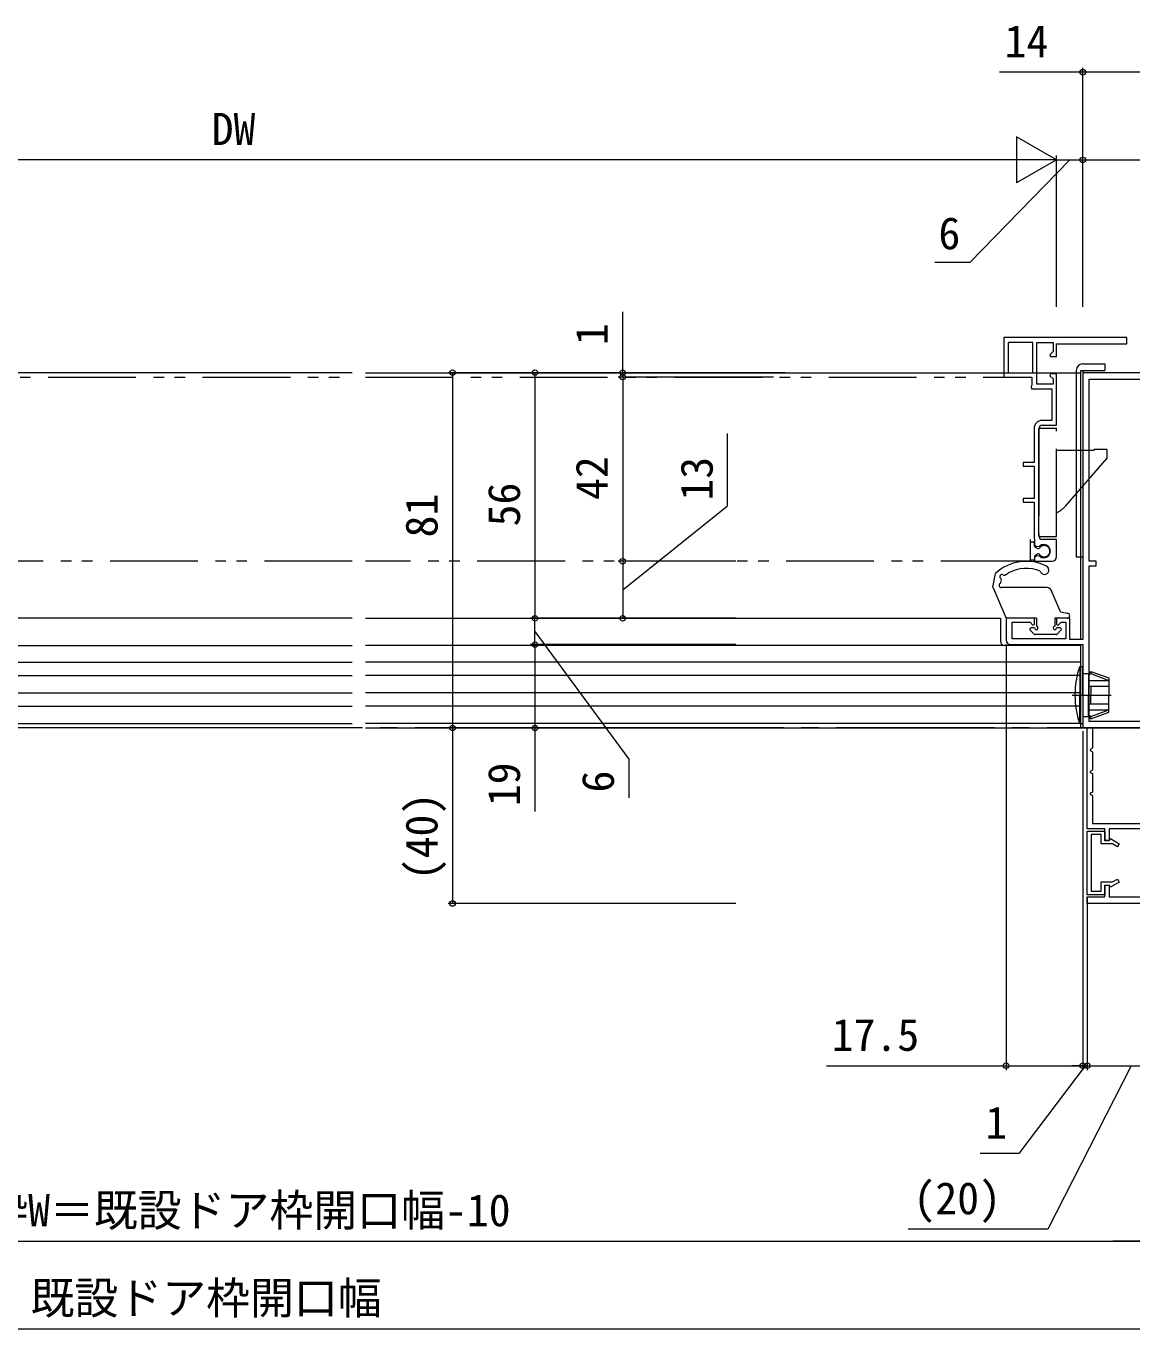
# Model space of a CAD drawing. Units: millimetres, scale not verified. Extents: x -1188 to -198, y -840 to 760.
# Drawn here: x -738.8 to -486.8, y -65.9 to 231.1 of the extents above; entities that cross this region are included whole.
import ezdxf
from ezdxf.enums import TextEntityAlignment as Align

# ---------------------------------------------------------------- set-up
doc = ezdxf.new("R2010")
doc.units = ezdxf.units.MM
doc.header["$LTSCALE"] = 4
doc.linetypes.add('CHAIN2', pattern=[12, 9, -1, 1, -1])
doc.linetypes.add('DOUBLE_CHAIN1', pattern=[8.8, 5, -1, 0.6, -0.6, 0.6, -1])
for name, color, linetype, lineweight in [('0-3_YKK_11', 7, 'Continuous', 9), ('0-4_YKK_11E', 4, 'Continuous', 9), ('0-5_YKK_12', 2, 'Continuous', 9), ('0-6_YKK_13', 4, 'Continuous', 9), ('0-8_YKK_D', 6, 'Continuous', 9)]:
    doc.layers.add(name, color=color, linetype=linetype, lineweight=lineweight)
doc.styles.add('ＭＳ ゴシック', font='')
doc.styles.get('ＭＳ ゴシック').set_extended_font_data('MS Gothic')

msp = doc.modelspace()

# ---------------------------------------------------------------- linework, layer by layer
at = {"layer": '0-3_YKK_11'}
for p, q in [((-497.999, 152.072), (-498, 91.272)), ((-472.999, 152.072), (-497.999, 152.072)), ((-496.6, 150.572), (-474.4, 150.572)), ((-496.6, 109.072), (-496.6, 150.572)), ((-496.6, 109.072), (-496.6, 150.572)), ((-495, 109.072), (-496.6, 109.072)), ((-496.6, 108.072), (-495, 108.072)), ((-496.6, 72.572), (-496.6, 108.072)), ((-495, 108.072), (-495, 109.072)), ((-515.5, 96.072), (-515.5, 91.072)), ((-509, 96.072), (-515.5, 96.072)), ((-514.1, 95.172), (-510.024, 95.172)), ((-514.1, 91.372), (-514.1, 95.172)), ((-510.024, 95.172), (-509.37, 94.518)), ((-509, 94.671), (-509, 96.072)), ((-504, 96.072), (-504, 94.671)), ((-501, 96.072), (-504, 96.072)), ((-503.629, 94.518), (-502.975, 95.172)), ((-502.975, 95.172), (-501.9, 95.172)), ((-501.9, 95.172), (-501.9, 91.372)), ((-501, 91.272), (-501, 96.072)), ((-509.37, 94.518), (-509, 94.671)), ((-504, 94.671), (-503.629, 94.518)), ((-514.5, 90.072), (-498, 90.072)), ((-501.9, 91.372), (-514.1, 91.372)), ((-498, 91.272), (-501, 91.272)), ((-498, 90.072), (-498, 71.072)), ((-474.5, 72.572), (-496.6, 72.572)), ((-498, 71.072), (-473, 71.072)), ((-497, 71.072), (-495.8, 71.072)), ((-497, 48.072), (-497, 71.072)), ((-495.8, 71.072), (-495.8, 66.476)), ((-495.8, 66.476), (-496.3, 66.188)), ((-496.3, 66.188), (-496.3, 65.957)), ((-496.3, 65.957), (-495.8, 65.668)), ((-495.8, 65.668), (-495.8, 61.476)), ((-495.8, 61.476), (-496.3, 61.187)), ((-496.3, 61.187), (-496.3, 60.957)), ((-496.3, 60.957), (-495.8, 60.668)), ((-495.8, 60.668), (-495.8, 56.476)), ((-495.8, 56.476), (-496.3, 56.188)), ((-496.3, 56.188), (-496.3, 55.957)), ((-496.3, 55.957), (-495.8, 55.668)), ((-495.8, 55.668), (-495.8, 49.272)), ((-493, 48.072), (-497, 48.072)), ((-497, 47.572), (-493, 47.572)), ((-497, 33.072), (-497, 47.572)), ((-495.8, 49.272), (-482.404, 49.272)), ((-493, 45.372), (-493, 48.072)), ((-493, 47.572), (-493, 45.472)), ((-492, 48.072), (-492, 45.372)), ((-483.3, 48.072), (-492, 48.072)), ((-496.1, 46.772), (-496.1, 33.872)), ((-493.8, 46.772), (-496.1, 46.772)), ((-493.8, 44.672), (-493.8, 46.772)), ((-491.252, 44.672), (-493.8, 44.672)), ((-493, 45.472), (-491.9, 45.472)), ((-492, 45.372), (-493, 45.372)), ((-491.9, 45.472), (-491.685, 45.845)), ((-491.685, 45.845), (-489.7, 44.699)), ((-490.1, 44.007), (-491.252, 44.672)), ((-489.7, 44.699), (-490.1, 44.007)), ((-493.8, 35.972), (-491.252, 35.972)), ((-493.8, 33.872), (-493.8, 35.972)), ((-489.7, 35.945), (-491.685, 34.799)), ((-491.252, 35.972), (-490.1, 36.637)), ((-490.1, 36.637), (-489.7, 35.945)), ((-493, 33.072), (-497, 33.072)), ((-496.1, 33.872), (-493.8, 33.872)), ((-493, 35.272), (-492, 35.272)), ((-493, 32.572), (-493, 35.272)), ((-493, 35.172), (-493, 33.072)), ((-491.9, 35.172), (-493, 35.172)), ((-492, 35.272), (-492, 32.572)), ((-491.685, 34.799), (-491.9, 35.172)), ((-497, 32.572), (-493, 32.572)), ((-497, 31.072), (-497, 32.572)), ((-477, 31.072), (-497, 31.072)), ((-492, 32.572), (-483.3, 32.572))]:
    msp.add_line(p, q, dxfattribs=at)
msp.add_arc((-514.5, 91.072), 1, 179.99985, 269.99983, dxfattribs=at)
at = {"layer": '0-4_YKK_11E', "color": 7}
for p, q in [((-516, 160.072), (-516, 151.072)), ((-488, 160.072), (-516, 160.072)), ((-509.4, 158.972), (-515, 158.972)), ((-515, 158.972), (-515, 152.072)), ((-515, 158.972), (-515, 152.072)), ((-509.4, 152.072), (-509.4, 158.972)), ((-508.5, 158.972), (-504.8, 158.972)), ((-508.5, 149.472), (-508.5, 158.972)), ((-504.8, 158.972), (-504.8, 156.896)), ((-504, 158.672), (-488, 158.672)), ((-504, 155.772), (-504, 158.672)), ((-488, 158.672), (-488, 160.072)), ((-504.8, 156.896), (-505.536, 156.16)), ((-505.536, 156.16), (-505.376, 155.772)), ((-505.376, 155.772), (-504, 155.772)), ((-515, 152.072), (-509.4, 152.072)), ((-505.376, 151.772), (-505.536, 151.384)), ((-504, 151.772), (-505.376, 151.772)), ((-504, 140.072), (-504, 151.772)), ((-516, 151.072), (-509.6, 151.072)), ((-509.6, 149.238), (-509.8, 148.955)), ((-509.8, 148.955), (-509.7, 148.372)), ((-509.6, 151.072), (-509.6, 149.238)), ((-504.8, 149.472), (-508.5, 149.472)), ((-505.536, 151.384), (-504.8, 150.648)), ((-504.8, 150.648), (-504.8, 149.472)), ((-509.7, 148.372), (-505.1, 148.372)), ((-505.1, 148.372), (-505.1, 141.172)), ((-505.1, 141.172), (-507.3, 141.172)), ((-507.3, 140.072), (-504, 140.072)), ((-509.1, 139.372), (-509.1, 131.572)), ((-508, 114.772), (-508, 139.372)), ((-511.6, 131.572), (-511.6, 130.772)), ((-509.1, 131.572), (-511.6, 131.572)), ((-511.6, 130.772), (-509.1, 130.772)), ((-509.1, 130.772), (-509.1, 123.372)), ((-511.6, 123.372), (-511.6, 122.572)), ((-509.1, 123.372), (-511.6, 123.372)), ((-511.6, 122.572), (-509.1, 122.572)), ((-509.1, 122.572), (-509.1, 114.372)), ((-509.1, 114.372), (-509.05, 114.206)), ((-509.05, 114.206), (-509, 114.04)), ((-509, 114.04), (-509, 112.743)), ((-504, 114.072), (-507.3, 114.072)), ((-504, 110.072), (-504, 114.072)), ((-509, 112.743), (-508.473, 112.439)), ((-508.473, 110.305), (-509, 110)), ((-509, 110), (-509, 109.072)), ((-508.473, 112.439), (-507.892, 112.497)), ((-507.892, 110.247), (-508.473, 110.305)), ((-509, 109.072), (-505, 109.072))]:
    msp.add_line(p, q, dxfattribs=at)
for centre, radius, start, end in [((-507.3, 139.372), 1.8, 90, 179.99998), ((-507.3, 139.372), 0.7, 90, 179.99998), ((-507.3, 114.772), 0.7, 180, 269.99998), ((-506.9, 111.372), 1.5, 228.59038, 131.40961), ((-505, 110.072), 1, 270, 359.99998)]:
    msp.add_arc(centre, radius, start, end, dxfattribs=at)
at = {"layer": '0-5_YKK_12'}
for p, q in [((-664.5, 152.073), (-887.5, 152.072)), ((-661.5, 152.072), (-498.5, 152.072)), ((-498.5, 152.572), (-498, 152.572)), ((-498.5, 91.272), (-498.5, 152.572)), ((-498, 152.572), (-498, 91.572)), ((-664.5, 96.072), (-869.197, 96.072)), ((-661.5, 96.072), (-516.803, 96.072)), ((-516.803, 96.072), (-516.803, 90.872)), ((-887.5, 89.872), (-664.5, 89.872)), ((-498.5, 89.872), (-661.5, 89.872)), ((-498.5, 71.072), (-498.5, 90.072)), ((-498.5, 72.072), (-498.5, 89.872)), ((-498, 89.572), (-498, 71.072)), ((-887.5, 86.072), (-664.5, 86.072)), ((-498.5, 86.072), (-661.5, 86.072)), ((-887.5, 83.072), (-664.5, 83.072)), ((-498.5, 83.072), (-661.5, 83.072)), ((-887.5, 79.072), (-664.5, 79.072)), ((-498.5, 79.072), (-661.5, 79.072)), ((-887.5, 76.072), (-664.5, 76.072)), ((-498.5, 76.072), (-661.5, 76.072)), ((-887.5, 72.072), (-664.5, 72.072)), ((-498.5, 72.072), (-661.5, 72.072)), ((-664.5, 71.072), (-888, 71.072)), ((-661.5, 71.072), (-498, 71.072)), ((-498, 71.072), (-498.5, 71.072))]:
    msp.add_line(p, q, dxfattribs=at)
at = {"layer": '0-5_YKK_12', "linetype": 'CHAIN2'}
msp.add_line((-326.172, 71.073), (-1030.58, 71.073), dxfattribs=at)
at = {"layer": '0-5_YKK_12'}
msp.add_arc((-515.803, 90.872), 1, 180, 270, dxfattribs=at)
at = {"layer": '0-6_YKK_13'}
for p, q in [((-499.5, 152.572), (-499.5, 110.072)), ((-498, 154.072), (-493, 154.072)), ((-498, 152.572), (-498, 110.072)), ((-498, 152.572), (-493, 152.572)), ((-493, 154.072), (-493, 152.572)), ((-499.5, 110.072), (-498, 110.072)), ((-518.495, 103.186), (-517.946, 106.3)), ((-516.688, 104.222), (-516.579, 104.842)), ((-515.801, 105.931), (-514.921, 106.419)), ((-518.476, 103.015), (-515.578, 96.254)), ((-506.117, 103.072), (-516.6, 103.072)), ((-503.1, 97.572), (-505.197, 102.466)), ((-508.6, 96.072), (-515.302, 96.072)), ((-508.6, 96.072), (-508.6, 94.272)), ((-501.6, 96.072), (-504.4, 96.072)), ((-504.4, 96.072), (-504.4, 94.272)), ((-503.1, 97.572), (-501.556, 97.27)), ((-510.012, 93.36), (-509.112, 92.46)), ((-509, 93.872), (-509.8, 93.872)), ((-508.984, 93.872), (-509, 93.888)), ((-504.1, 92.372), (-508.9, 92.372)), ((-503.2, 93.872), (-504, 93.872)), ((-502.988, 93.36), (-503.888, 92.46)), ((-498.714, 85.072), (-498.714, 78.572)), ((-498.714, 85.072), (-498, 85.072)), ((-498, 78.572), (-498, 85.072)), ((-498, 83.472), (-496.7, 83.472)), ((-496.7, 83.472), (-496.2, 83.972)), ((-496.7, 83.472), (-496.7, 78.572)), ((-496.2, 83.972), (-496.2, 83.472)), ((-496.2, 83.972), (-492.1, 82.48)), ((-496.7, 81.92), (-492.1, 81.92)), ((-496.7, 80.572), (-492.1, 80.572)), ((-496.2, 80.572), (-496.2, 78.572)), ((-492.1, 82.48), (-492.1, 78.572)), ((-498.714, 72.072), (-498.714, 78.572)), ((-498, 78.572), (-498, 72.072)), ((-496.7, 73.672), (-496.7, 78.572)), ((-496.2, 76.572), (-496.2, 78.572)), ((-492.1, 74.664), (-492.1, 78.572)), ((-496.7, 76.572), (-492.1, 76.572)), ((-496.7, 75.224), (-492.1, 75.224)), ((-496.2, 73.172), (-492.1, 74.664)), ((-498.714, 72.072), (-498, 72.072)), ((-498, 73.672), (-496.7, 73.672)), ((-496.7, 73.672), (-496.2, 73.172)), ((-496.2, 73.172), (-496.2, 73.672))]:
    msp.add_line(p, q, dxfattribs=at)
at = {"layer": '0-6_YKK_13', "linetype": 'DOUBLE_CHAIN1'}
for p, q in [((-874.6, 151.072), (-664.5, 151.072)), ((-661.5, 151.072), (-510.4, 151.072)), ((-508, 139.422), (-504, 139.422)), ((-504, 114.722), (-504, 139.422)), ((-504, 134.372), (-495.4, 134.372)), ((-495.4, 134.372), (-495.4, 134.572)), ((-492.5, 134.572), (-495.4, 134.572)), ((-492.5, 134.572), (-492.5, 132.572)), ((-492.5, 132.572), (-502.007, 121.636)), ((-510, 114.072), (-510, 109.472)), ((-510, 113.122), (-510, 109.622)), ((-509.3, 113.422), (-509.7, 113.422)), ((-509, 112.558), (-509, 113.122)), ((-509, 110.186), (-509, 109.622)), ((-508.833, 112.289), (-508.256, 112.003)), ((-508.833, 110.455), (-508.256, 110.741)), ((-664.5, 109.072), (-874.6, 109.072)), ((-510.4, 109.072), (-661.5, 109.072)), ((-509.3, 109.322), (-509.7, 109.322))]:
    msp.add_line(p, q, dxfattribs=at)
at = {"layer": '0-6_YKK_13', "linetype": 'CHAIN2'}
msp.add_line((-500.412, 78.572), (-491.561, 78.572), dxfattribs=at)
at = {"layer": '0-6_YKK_13', "linetype": 'DOUBLE_CHAIN1'}
msp.add_lwpolyline([(-508, 139.422), (-508, 114.722), (-504, 114.722)], dxfattribs=at)
at = {"layer": '0-6_YKK_13'}
for points in [[(-496.7, 82.972), (-496.2, 83.472), (-492.1, 81.92)], [(-496.7, 74.172), (-496.2, 73.672), (-492.1, 75.224)]]:
    msp.add_lwpolyline(points, dxfattribs=at)
for centre, radius, start, end in [((-498, 152.572), 1.5, 90, 180), ((-510.908, 98.677), 10.375, 63.44395, 132.71443), ((-510.853, 99.069), 8.4, 67.99986, 118.96793), ((-506.728, 107.069), 1, 192.18748, 62.72629), ((-516.6, 103.572), 0.5, 118.64194, 270), ((-516.45, 105.572), 0.5, 50.99223, 237.97568), ((-516.984, 104.274), 0.3, 298.64194, 350), ((-516.874, 104.894), 0.3, 350, 57.97568), ((-515.946, 106.194), 0.3, 230.99223, 298.96793), ((-518.2, 103.134), 0.3, 170, 203.19858), ((-506.117, 102.072), 1, 23.19858, 90), ((-515.302, 96.372), 0.3, 203.19858, 270), ((-501.6, 96.672), 0.6, 270, 85.83713), ((-509.8, 93.572), 0.3, 90, 225), ((-508.9, 92.672), 0.3, 225, 270), ((-508.6, 93.872), 0.4, 180, 90), ((-504.4, 93.872), 0.4, 90, 0), ((-504.1, 92.672), 0.3, 270, 314.99998), ((-503.2, 93.572), 0.3, 314.99998, 90), ((-479.8, 78.572), 20, 161.03442, 180), ((-479.8, 78.572), 20, 180, 198.96556)]:
    msp.add_arc(centre, radius, start, end, dxfattribs=at)
at = {"layer": '0-6_YKK_13', "linetype": 'DOUBLE_CHAIN1'}
for centre, radius, start, end in [((-506.535, 125.572), 6, 295.00246, 318.99998), ((-509.7, 113.122), 0.3, 90, 180), ((-509.3, 113.122), 0.3, 0, 90), ((-508.7, 112.558), 0.3, 180, 243.62961), ((-508.7, 110.186), 0.3, 116.37038, 180), ((-508.123, 112.272), 0.3, 243.62961, 325.77113), ((-508.123, 110.472), 0.3, 34.22885, 116.37038), ((-506.8, 111.372), 1.3, 214.22885, 145.77113), ((-510.4, 109.472), 0.4, 269.99998, 0), ((-509.7, 109.622), 0.3, 180, 270), ((-509.3, 109.622), 0.3, 270, 0)]:
    msp.add_arc(centre, radius, start, end, dxfattribs=at)
at = {"layer": '0-8_YKK_D'}
for p, q in [((-498, 220.572), (-517.03, 220.572)), ((-498, 201.572), (-498, 221.572)), ((-484, 220.572), (-498, 220.572)), ((-513.093, 205.822), (-513.093, 195.322)), ((-504, 200.572), (-513.093, 205.822)), ((-514.5, 200.572), (-864.5, 200.572)), ((-501, 200.572), (-523.722, 177.2)), ((-504, 200.572), (-522.187, 200.572)), ((-504, 200.572), (-513.093, 195.322)), ((-504, 167.072), (-504, 201.572)), ((-504, 167.072), (-504, 201.572)), ((-504, 200.572), (-498, 200.572)), ((-498, 167.072), (-498, 201.572)), ((-498, 167.072), (-498, 201.572)), ((-498, 200.572), (-473, 200.572)), ((-523.722, 177.2), (-531.722, 177.2)), ((-577.088, 152.072), (-642.668, 152.072)), ((-641.668, 152.072), (-641.668, 71.072)), ((-577.088, 152.072), (-623.868, 152.072)), ((-622.868, 152.072), (-622.868, 96.072)), ((-565.841, 152.072), (-603.868, 152.072)), ((-568.5, 151.072), (-603.868, 151.073)), ((-577.088, 151.072), (-603.868, 151.073)), ((-602.868, 151.072), (-602.868, 148.522)), ((-602.868, 151.072), (-602.868, 109.072)), ((-578.96, 121.699), (-578.96, 138.179)), ((-602.868, 102.572), (-578.96, 121.699)), ((-577.088, 109.072), (-603.868, 109.072)), ((-577.088, 109.072), (-603.868, 109.072)), ((-602.868, 109.072), (-602.868, 96.072)), ((-577.088, 96.072), (-623.868, 96.072)), ((-577.088, 96.072), (-623.868, 96.072)), ((-622.868, 90.072), (-622.868, 96.072)), ((-577.088, 96.072), (-603.868, 96.072)), ((-622.868, 93.072), (-601.465, 63.967)), ((-577.088, 90.072), (-623.868, 90.072)), ((-577.088, 90.072), (-623.868, 90.072)), ((-622.868, 90.072), (-622.868, 71.072)), ((-515.5, 90.072), (-515.5, -6.928)), ((-577.088, 71.072), (-642.668, 71.072)), ((-577.088, 71.072), (-642.668, 71.072)), ((-641.668, 71.072), (-641.668, 31.072)), ((-577.088, 71.072), (-623.868, 71.072)), ((-622.868, 71.072), (-622.868, 52.042)), ((-498, 70.372), (-498, -6.929)), ((-601.465, 63.967), (-601.465, 55.167)), ((-577.088, 31.072), (-642.668, 31.072)), ((-497, 32.372), (-497, -6.929)), ((-498, 28.072), (-498, -6.928)), ((-497, 28.072), (-497, -6.929)), ((-497.5, -5.929), (-512.616, -25.946)), ((-487, -5.929), (-505.97, -43.186)), ((-498, -5.929), (-500.55, -5.929)), ((-497, -5.929), (-498, -5.929)), ((-497, -5.929), (-498, -5.929)), ((-497, -5.929), (-494.45, -5.929)), ((-497, -5.929), (-477, -5.929)), ((-512.616, -25.946), (-521.416, -25.946)), ((-505.97, -43.186), (-537.81, -43.186)), ((-902.5, -45.928), (-483.5, -45.928)), ((-473, -45.928), (-491.187, -45.928)), ((-907.5, -65.928), (-478.5, -65.928))]:
    msp.add_line(p, q, dxfattribs=at)
for points in [[(-602.868, 151.072), (-602.868, 152.072), (-602.868, 165.972)], [(-556.438, -5.928), (-515.5, -5.928), (-498, -5.928)]]:
    msp.add_lwpolyline(points, dxfattribs=at)
for centre in [(-498, 220.572), (-498, 200.572), (-498, 200.572), (-641.668, 152.072), (-622.868, 152.072), (-602.868, 152.072), (-602.868, 151.072), (-602.868, 151.072), (-602.868, 109.072), (-602.868, 109.072), (-622.868, 96.072), (-622.868, 96.072), (-602.868, 96.072), (-622.868, 90.072), (-622.868, 90.072), (-641.668, 71.072), (-641.668, 71.072), (-622.868, 71.072), (-641.668, 31.072), (-515.5, -5.928), (-498, -5.928), (-498, -5.929), (-497, -5.929), (-497, -5.929)]:
    msp.add_circle(centre, 0.637, dxfattribs=at)

# ---------------------------------------------------------------- texts
at = {"layer": '0-8_YKK_D', "color": 4, "style": 'ＭＳ ゴシック'}
for s, p in [('14', (-515.83, 221.772)), ('DW', (-696.54, 201.772)), ('6', (-530.922, 178)), ('17.5', (-555.238, -4.728)), ('1', (-520.216, -24.746)), ('(20)', (-536.61, -41.986)), ('新設ドア枠W＝既設ドア枠開口幅-10', (-788.36, -44.728)), ('既設ドア枠開口幅', (-737.8, -64.728))]:
    msp.add_text(s, height=7.331, dxfattribs=at).set_placement(p, align=Align.BOTTOM_LEFT)
for s, p in [('1', (-604.068, 158.372)), ('42', (-604.068, 123.032)), ('13', (-580.16, 122.899)), ('56', (-624.068, 117.032)), ('81', (-642.868, 114.513)), ('19', (-624.068, 53.242)), ('6', (-602.665, 56.367)), ('(40)', (-642.868, 36.352))]:
    msp.add_text(s, height=7.331, rotation=90, dxfattribs=at).set_placement(p, align=Align.BOTTOM_LEFT)

doc.saveas('drawing.dxf')
